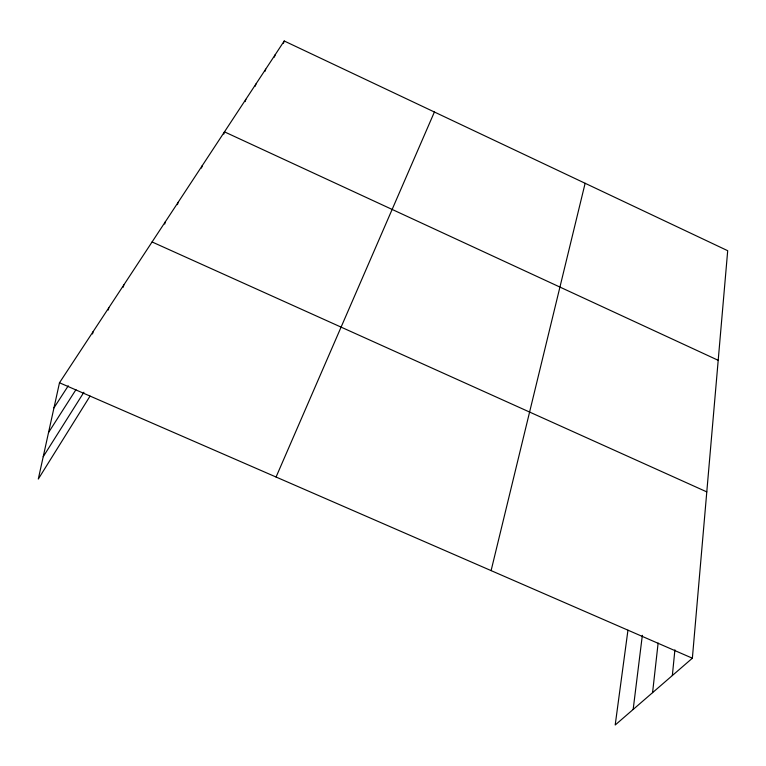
<?xml version="1.0" encoding="UTF-8"?>
<svg xmlns="http://www.w3.org/2000/svg" width="766" height="766" viewBox="0 0 766 766"><rect width="100%" height="100%" fill="white"/><g stroke="black" fill="none" stroke-linecap="round" stroke-linejoin="round"><path stroke-width="1.15" d="M627.948 630.198L615.194 725.009L692.368 658.205L727.7 250.702L284.224 40.991L59.489 382.77L38.3 479.047L90.034 396.108M672.347 675.535L674.903 649.846M652.575 692.646L658.128 643.038M633.166 709.45L642.339 635.33M92.542 333.957L93.098 331.668M491.102 570.613L585.128 183.285M108.236 310.067L108.801 307.779M123.249 287.193L123.843 284.904M164.719 224.055L165.351 221.776M177.453 204.656L178.105 202.377M201.496 168.041L202.167 165.791M223.796 134.088L224.476 131.857L718.202 360.307M245.139 101.591L245.838 99.379M255.241 86.204L255.94 84.011M264.988 71.353L265.697 69.17M274.381 57.115L275.118 54.846M283.477 43.25L284.224 40.991M276.066 477.026L434.399 112.008M43.222 456.708L83.906 392.249M48.536 432.531L75.949 389.664M53.974 407.847L68.27 385.796M59.489 382.77L692.368 658.205M152.08 241.96L706.788 491.887"/></g></svg>
